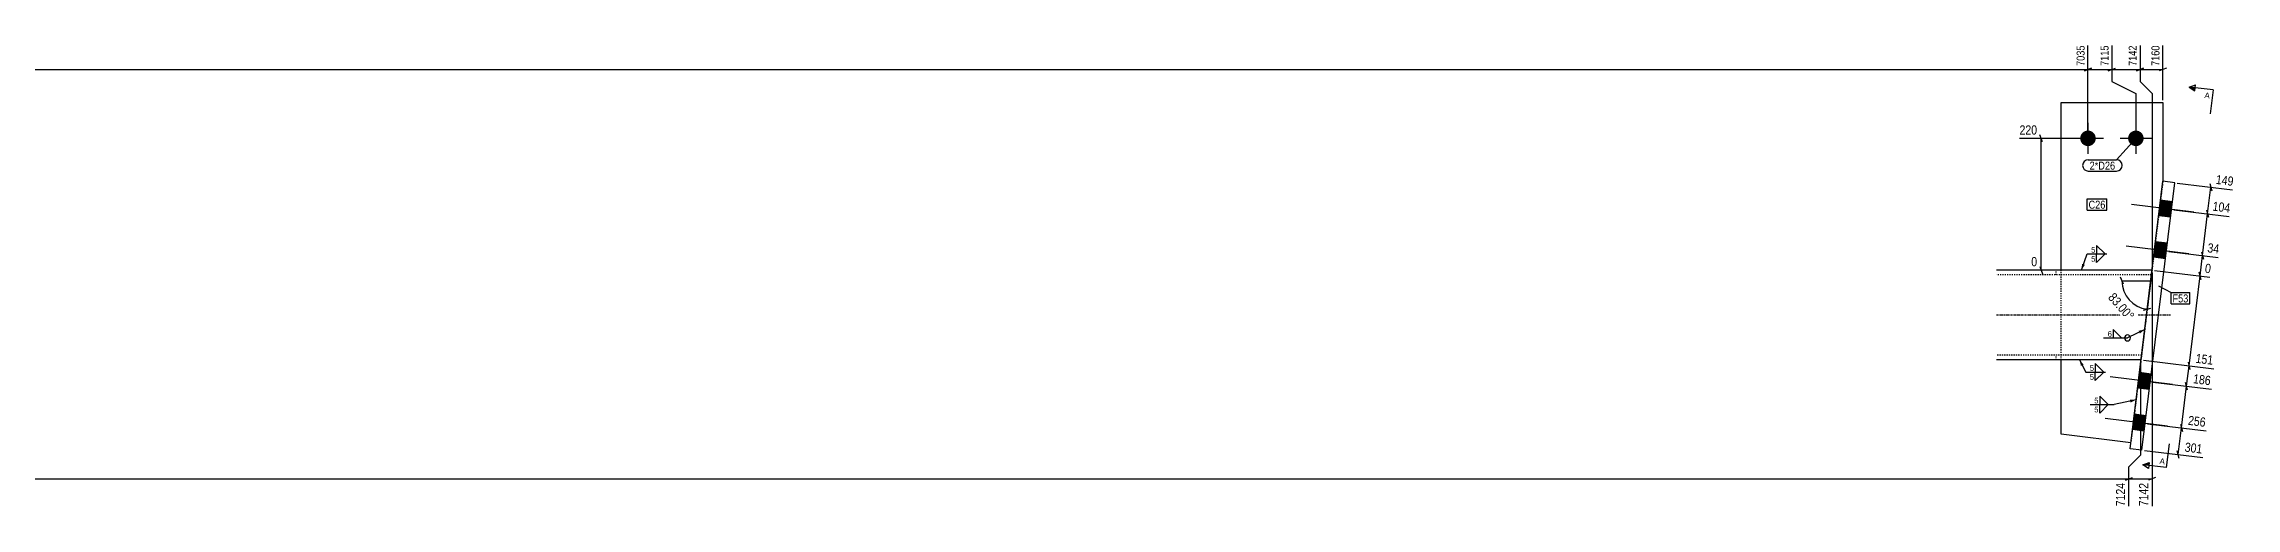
# Model space of a CAD drawing. Header units: millimetres. Extents: x 26 to 43146, y 6 to 1488.
# Drawn here: x 33845 to 37506, y 6 to 782 of the extents above; entities that cross this region are included whole.
import ezdxf

# ---------------------------------------------------------------- set-up
doc = ezdxf.new("R2010")
doc.units = ezdxf.units.MM
doc.linetypes.add('DXK_LINE_DOT2', pattern=[3.9198, 1.9599, -1.9599])
doc.linetypes.add('DXK_LINE_DOT3', pattern=[5.9187, 2.979, -0.9799, 0.9799, -0.9799])
for name, color, linetype in [('MÅLSÆTNING', 7, 'Continuous'), ('STÅL', 7, 'Continuous'), ('TEKST', 7, 'Continuous')]:
    doc.layers.add(name, color=color, linetype=linetype)
doc.styles.add('Arial', font='ARIAL.TTF', dxfattribs={"height": 0.2})
doc.styles.add('Arial Narrow', font='ARIALN.TTF', dxfattribs={"height": 0.2})

msp = doc.modelspace()

# ---------------------------------------------------------------- hatches: boundary and pattern name
at = {"layer": 'STÅL', "linetype": 'Continuous'}
for points in [[(37272, 624, -1), (37246, 624, -1)], [(37352, 624, -1), (37326, 624, -1)], [(37380.3, 520.6), (37377.1, 494.8), (37397, 492.3), (37400.1, 518.2)], [(37380.3, 520.6), (37377.1, 494.8), (37397, 492.3), (37400.1, 518.2)], [(37371.7, 451.1), (37368.6, 425.3), (37388.4, 422.9), (37391.6, 448.7)], [(37371.7, 451.1), (37368.6, 425.3), (37388.4, 422.9), (37391.6, 448.7)], [(37344.9, 232.8), (37341.8, 206.9), (37361.6, 204.5), (37364.8, 230.3)], [(37344.9, 232.8), (37341.8, 206.9), (37361.6, 204.5), (37364.8, 230.3)], [(37336.4, 163.3), (37333.2, 137.5), (37353.1, 135), (37356.3, 160.8)], [(37336.4, 163.3), (37333.2, 137.5), (37353.1, 135), (37356.3, 160.8)]]:
    msp.add_hatch(color=96, dxfattribs=at).paths.add_polyline_path(points)
at = {"layer": 'TEKST', "linetype": 'Continuous'}
msp.add_hatch(color=3, dxfattribs=at).paths.add_polyline_path([(37329, 187.6), (37339.3, 187.2), (37330.1, 182.7)])

# ---------------------------------------------------------------- linework, layer by layer
at = {"layer": 'MÅLSÆTNING', "color": 7, "linetype": 'Continuous'}
for p, q in [((37259, 628), (37259, 779)), ((37299, 779), (37299, 718.9)), ((37299, 779), (37299, 718.9)), ((37346, 779), (37346, 718.9)), ((37384, 688), (37384, 779)), ((37265, 741.3), (37253, 736.5)), ((37259, 738.9), (37299, 738.9)), ((37293, 736.5), (37305, 741.3)), ((37293, 736.5), (37305, 741.3)), ((37340, 736.5), (37352, 741.3)), ((37346, 738.9), (37384, 738.9)), ((37390, 741.3), (37378, 736.5)), ((37299, 718.9), (37339, 698.9)), ((37299, 718.9), (37339, 698.9)), ((37339, 698.9), (37339, 628)), ((37339, 698.9), (37339, 628)), ((37346, 718.9), (37366, 698.9)), ((37346, 718.9), (37366, 698.9)), ((37366, 698.9), (37366, 408)), ((37366, 698.9), (37366, 408)), ((37255, 624), (37144.8, 624)), ((37183.2, 618), (37178.4, 630)), ((37180.8, 404), (37180.8, 624)), ((37402.5, 504.8), (37494.7, 493.4)), ((37450.4, 428.4), (37458.9, 497.8)), ((37460.6, 491.6), (37457.3, 504.1)), ((37210, 404), (37164.3, 404)), ((37178.4, 410), (37183.2, 398)), ((37369.9, 403.5), (37462.6, 392.2)), ((37369.9, 403.5), (37462.6, 392.2)), ((37394, 435.3), (37476.5, 425.2)), ((37394, 435.3), (37476.5, 425.2)), ((37446.2, 394.2), (37450.4, 428.4)), ((37448.8, 434.6), (37452.1, 422.1)), ((37448.8, 434.6), (37452.1, 422.1)), ((37318.2, 380.2), (37313.4, 392.2)), ((37315.8, 386.2), (37363.8, 386.2)), ((37365.5, 400.1), (37357.9, 338.6)), ((37357.9, 338.6), (37363.8, 386.2)), ((37366, 400), (37366, 9.6)), ((37427.8, 244.2), (37446.2, 394.2)), ((37447.9, 387.9), (37444.6, 400.4)), ((37447.9, 387.9), (37444.6, 400.4)), ((37351.7, 337), (37364.2, 340.3)), ((37347.5, 95.4), (37347.5, 250)), ((37347.5, 95.4), (37347.5, 250)), ((37351.5, 253.5), (37469.4, 239.1)), ((37351.5, 253.5), (37469.4, 239.1)), ((37423.6, 210), (37427.8, 244.2)), ((37426.1, 250.4), (37429.4, 237.9)), ((37426.1, 250.4), (37429.4, 237.9)), ((37367.2, 216.9), (37465.2, 204.9)), ((37367.2, 216.9), (37465.2, 204.9)), ((37415.1, 140.5), (37423.6, 210)), ((37425.2, 203.7), (37421.9, 216.2)), ((37425.2, 203.7), (37421.9, 216.2)), ((37358.6, 147.4), (37456.6, 135.4)), ((37358.6, 147.4), (37456.6, 135.4)), ((37413.4, 146.8), (37416.7, 134.3)), ((37413.4, 146.8), (37416.7, 134.3)), ((37409.6, 95.9), (37415.1, 140.5)), ((37327.5, 75.4), (37347.5, 95.4)), ((37327.5, 75.4), (37347.5, 95.4)), ((37327.5, 9.6), (37327.5, 75.4)), ((37353.2, 102.8), (37451.1, 90.8)), ((37411.2, 89.6), (37407.9, 102.1)), ((37321.5, 53), (37333.5, 57.8)), ((37327.5, 55.4), (37366, 55.4)), ((37372, 57.8), (37360, 53))]:
    msp.add_line(p, q, dxfattribs=at)
msp.add_arc((37363.8, 386.2), 48, 180.0035, 263, dxfattribs=at)
at = {"layer": 'STÅL', "color": 2, "linetype": 'Continuous'}
for p, q in [((37214, 404), (37214, 684)), ((37214, 684), (37384, 684)), ((37384, 684), (37384, 551.3)), ((37329.3, 105.7), (37384.2, 552.4)), ((37349.2, 103.3), (37404, 549.9)), ((37404, 549.9), (37384.2, 552.4)), ((37366, 404), (37106, 404)), ((37347.5, 254), (37106, 254)), ((37214, 129.9), (37214, 254)), ((37330.6, 115.6), (37214, 129.9)), ((37349.2, 103.3), (37329.3, 105.7))]:
    msp.add_line(p, q, dxfattribs=at)
at = {"layer": 'STÅL', "color": 96, "linetype": 'Continuous'}
for p, q in [((37285, 624), (37233, 624)), ((37259, 650), (37259, 598)), ((37365, 624), (37313, 624)), ((37339, 650), (37339, 598)), ((37435.8, 500.7), (37331.5, 513.5)), ((37435.8, 500.7), (37331.5, 513.5)), ((37400.1, 518.2), (37380.3, 520.6)), ((37400.1, 518.2), (37380.3, 520.6)), ((37397, 492.3), (37377.1, 494.8)), ((37397, 492.3), (37377.1, 494.8)), ((37427.2, 431.2), (37323, 444)), ((37427.2, 431.2), (37323, 444)), ((37391.6, 448.7), (37371.7, 451.1)), ((37391.6, 448.7), (37371.7, 451.1)), ((37388.4, 422.9), (37368.6, 425.3)), ((37388.4, 422.9), (37368.6, 425.3)), ((37400.4, 212.8), (37296.2, 225.6)), ((37400.4, 212.8), (37296.2, 225.6)), ((37364.8, 230.3), (37344.9, 232.8)), ((37364.8, 230.3), (37344.9, 232.8)), ((37361.6, 204.5), (37341.8, 206.9)), ((37361.6, 204.5), (37341.8, 206.9)), ((37391.9, 143.4), (37287.7, 156.2)), ((37391.9, 143.4), (37287.7, 156.2)), ((37356.3, 160.8), (37336.4, 163.3)), ((37356.3, 160.8), (37336.4, 163.3)), ((37353.1, 135), (37333.2, 137.5)), ((37353.1, 135), (37333.2, 137.5))]:
    msp.add_line(p, q, dxfattribs=at)
at = {"layer": 'STÅL', "color": 7, "linetype": 'DXK_LINE_DOT2'}
for p, q in [((37384, 551.3), (37330.6, 115.6)), ((37206, 396), (37206, 404)), ((37214, 254), (37214, 404)), ((37366, 404), (37347.5, 254)), ((37365, 396), (37106, 396)), ((37348.5, 262), (37106, 262)), ((37206, 254), (37206, 262))]:
    msp.add_line(p, q, dxfattribs=at)
at = {"layer": 'STÅL', "color": 7, "linetype": 'DXK_LINE_DOT3'}
msp.add_line((37106, 329), (37396.8, 329), dxfattribs=at)
at = {"layer": 'TEKST', "color": 3, "linetype": 'Continuous'}
msp.add_line((37339.3, 187.2), (37302.7, 179.3), dxfattribs=at)

# ---------------------------------------------------------------- wipeouts: each hides what was drawn before it
at = {"color": 0, "linetype": 'Continuous'}
msp.add_wipeout([(37462.1, 690.5), (37463.3, 700.4), (37454.5, 701.5), (37453.2, 691.5)], dxfattribs=at).dxf.layer = 'TEKST'
at = {"color": 0}
for points in [[(37288.1, 506.5), (37288.1, 520.5), (37260, 520.5), (37260, 506.5)], [(37271.4, 432.1), (37271.4, 443.7), (37263.7, 443.7), (37263.7, 432.1)], [(37276.5, 180.5), (37276.5, 192.1), (37268.8, 192.1), (37268.8, 180.5)]]:
    msp.add_wipeout(points, dxfattribs=at).dxf.layer = 'TEKST'

# ---------------------------------------------------------------- next in the draw order: hatches: boundary and pattern name
at = {"layer": 'TEKST', "linetype": 'Continuous'}
msp.add_hatch(color=30, dxfattribs=at).paths.add_polyline_path([(37438.1, 708.5), (37437.5, 703.6), (37428.2, 709.7)])

# ---------------------------------------------------------------- next in the draw order: linework, layer by layer
at = {"layer": 'TEKST', "color": 30, "linetype": 'Continuous'}
for p, q in [((37428.2, 709.7), (37438.7, 713.5)), ((37428.2, 709.7), (37437.5, 703.6)), ((37437.5, 703.6), (37438.7, 713.5))]:
    msp.add_line(p, q, dxfattribs=at)
at = {"layer": 'TEKST', "color": 7, "linetype": 'Continuous'}
for q in [(37428.2, 709.7), (37463, 665.2)]:
    msp.add_line((37467.9, 704.9), q, dxfattribs=at)
at = {"layer": 'TEKST', "color": 3, "linetype": 'Continuous'}
for p, q in [((37287.8, 430.9), (37273.5, 445.2)), ((37273.5, 445.2), (37273.5, 430.9)), ((37273.5, 430.9), (37287.8, 430.9)), ((37292.8, 179.3), (37278.6, 193.6)), ((37278.6, 193.6), (37278.6, 179.3)), ((37278.6, 179.3), (37292.8, 179.3))]:
    msp.add_line(p, q, dxfattribs=at)

# ---------------------------------------------------------------- next in the draw order: texts
at = {"layer": 'TEKST', "color": 3, "linetype": 'Continuous', "style": 'Arial'}
msp.add_text('A', height=9.55, rotation=-7.0015, dxfattribs=at).set_placement((37453.2, 691.5))

# ---------------------------------------------------------------- next in the draw order: wipeouts: each hides what was drawn before it
at = {"color": 0, "linetype": 'Continuous'}
for points, layer in [([(37381.2, 781.8), (37361.6, 781.8), (37361.6, 742.1), (37381.2, 742.1)], 'MÅLSÆTNING'), ([(37177.2, 627.2), (37177.2, 649.6), (37141.6, 649.6), (37141.6, 627.2)], 'MÅLSÆTNING'), ([(37498.3, 496.2), (37501, 518.5), (37465.6, 522.8), (37462.9, 500.6)], 'MÅLSÆTNING'), ([(37480.1, 427.9), (37482.8, 450.2), (37457.1, 453.3), (37454.4, 431.1)], 'MÅLSÆTNING'), ([(37177.2, 407.2), (37177.2, 429.6), (37161.1, 429.6), (37161.1, 407.2)], 'MÅLSÆTNING'), ([(37470, 242.2), (37472.8, 264.4), (37437.4, 268.8), (37434.6, 246.6)], 'MÅLSÆTNING'), ([(37457.3, 138.6), (37460, 160.8), (37424.6, 165.1), (37421.9, 142.9)], 'MÅLSÆTNING'), ([(37362.8, 51.8), (37340.4, 51.8), (37340.4, 6.4), (37362.8, 6.4)], 'MÅLSÆTNING'), ([(37387.1, 79.5), (37388.3, 89.5), (37379.4, 90.6), (37378.2, 80.6)], 'TEKST')]:
    msp.add_wipeout(points, dxfattribs=at).dxf.layer = layer
at = {"color": 0}
for points, layer in [([(37326.2, 313.7), (37343, 328.6), (37304, 372.6), (37287.2, 357.8)], 'MÅLSÆTNING'), ([(37304.4, 571.7), (37304.4, 585.7), (37261.8, 585.7), (37261.8, 571.7)], 'TEKST'), ([(37288.1, 506.5), (37288.1, 520.5), (37260, 520.5), (37260, 506.5)], 'TEKST'), ([(37426.6, 350), (37426.6, 364), (37400.2, 364), (37400.2, 350)], 'TEKST'), ([(37269.1, 234.9), (37269.1, 246.5), (37261.4, 246.5), (37261.4, 234.9)], 'TEKST')]:
    msp.add_wipeout(points, dxfattribs=at).dxf.layer = layer

# ---------------------------------------------------------------- next in the draw order: hatches: boundary and pattern name
at = {"layer": 'TEKST', "linetype": 'Continuous'}
for color, points in [(3, [(37343.7, 302.6), (37353.8, 304.8), (37345.9, 298.1)]), (30, [(37361.2, 82.7), (37360.6, 77.8), (37350.7, 79)])]:
    msp.add_hatch(color=color, dxfattribs=at).paths.add_polyline_path(points)

# ---------------------------------------------------------------- next in the draw order: linework, layer by layer
at = {"layer": 'MÅLSÆTNING', "color": 7, "linetype": 'Continuous'}
for p, q in [((37346, 779), (37346, 718.9)), ((37299, 738.9), (37346, 738.9)), ((37352, 741.3), (37340, 736.5)), ((37408, 549.4), (37500.2, 538.1)), ((37458.9, 497.8), (37464.4, 542.5)), ((37462.8, 548.7), (37466.1, 536.3)), ((37402.5, 504.8), (37494.7, 493.4)), ((37460.6, 491.6), (37457.3, 504.1)), ((37327.5, 9.6), (37327.5, 75.4)), ((33574, 55.4), (37327.5, 55.4)), ((37321.5, 53), (37333.5, 57.8))]:
    msp.add_line(p, q, dxfattribs=at)
at = {"layer": 'TEKST', "color": 7, "linetype": 'Continuous'}
for p, q in [((37257.6, 522.9), (37290.5, 522.9)), ((37257.6, 504.1), (37257.6, 522.9)), ((37290.5, 504.1), (37290.5, 522.9)), ((37257.6, 504.1), (37290.5, 504.1)), ((37390.4, 74.1), (37395.3, 113.8)), ((37390.4, 74.1), (37350.7, 79))]:
    msp.add_line(p, q, dxfattribs=at)
at = {"layer": 'TEKST', "color": 3, "linetype": 'Continuous'}
for p, q in [((37353.8, 304.8), (37325.1, 290.6)), ((37285.4, 233.7), (37271.1, 248)), ((37271.1, 248), (37271.1, 233.7)), ((37271.1, 233.7), (37285.4, 233.7))]:
    msp.add_line(p, q, dxfattribs=at)
at = {"layer": 'TEKST', "color": 30, "linetype": 'Continuous'}
for p, q in [((37350.7, 79), (37361.2, 82.7)), ((37360, 72.8), (37350.7, 79)), ((37361.2, 82.7), (37360, 72.8))]:
    msp.add_line(p, q, dxfattribs=at)
at = {"layer": 'TEKST', "color": 3, "linetype": 'Continuous'}
for start, end in [(90, 270), (270, 90)]:
    msp.add_arc((37325.1, 290.6), 5, start, end, dxfattribs=at)

# ---------------------------------------------------------------- next in the draw order: texts
at = {"layer": 'MÅLSÆTNING', "color": 3, "linetype": 'Continuous', "style": 'Arial Narrow'}
for s, height, rotation, p in [('7160', 13.36, 90.0002, (37378.4, 744.9)), ('104', 15.27, -7.0015, (37466.5, 503.4)), ('34', 15.27, -7.0015, (37457.9, 433.9)), ('151', 15.27, -7.0015, (37438.2, 249.3)), ('256', 15.27, -7.0015, (37425.5, 145.7)), ('7142', 15.27, 90.0002, (37359.6, 9.6))]:
    msp.add_text(s, height=height, rotation=rotation, dxfattribs=at).set_placement(p)
for s, height, p in [('220', 15.27, (37144.8, 630.4)), ('0', 15.3, (37164.3, 410.4))]:
    msp.add_text(s, height=height, dxfattribs=at).set_placement(p)
at = {"layer": 'MÅLSÆTNING', "color": 3, "style": 'Arial Narrow'}
msp.add_text('83.00°', height=15.27, rotation=-48.5009, dxfattribs=at).set_placement((37291.7, 357.5))
at = {"layer": 'TEKST', "color": 3, "style": 'Arial Narrow'}
msp.add_text('C26', height=13.36, dxfattribs=at).set_placement((37260, 506.5))
at = {"layer": 'TEKST', "color": 3, "linetype": 'Continuous', "style": 'Arial'}
msp.add_text('A', height=9.55, rotation=-7.0015, dxfattribs=at).set_placement((37378.2, 80.6))

# ---------------------------------------------------------------- next in the draw order: wipeouts: each hides what was drawn before it
at = {"color": 0, "linetype": 'Continuous'}
for points, layer in [([(37451.8, 93.9), (37454.5, 116.1), (37419.2, 120.5), (37416.4, 98.2)], 'MÅLSÆTNING'), ([(37271.4, 417.1), (37271.4, 428.7), (37263.7, 428.7), (37263.7, 417.1)], 'TEKST'), ([(37276.5, 165.5), (37276.5, 177.1), (37268.8, 177.1), (37268.8, 165.5)], 'TEKST')]:
    msp.add_wipeout(points, dxfattribs=at).dxf.layer = layer
at = {"color": 0}
for points in [[(37304.4, 571.7), (37304.4, 585.7), (37261.8, 585.7), (37261.8, 571.7)], [(37426.6, 350), (37426.6, 364), (37400.2, 364), (37400.2, 350)], [(37298.9, 291.8), (37298.9, 303.4), (37291.2, 303.4), (37291.2, 291.8)]]:
    msp.add_wipeout(points, dxfattribs=at).dxf.layer = 'TEKST'

# ---------------------------------------------------------------- next in the draw order: hatches: boundary and pattern name
at = {"layer": 'TEKST', "linetype": 'Continuous'}
msp.add_hatch(color=3, dxfattribs=at).paths.add_polyline_path([(37253.8, 412.6), (37248.2, 404), (37249.1, 414.3)])

# ---------------------------------------------------------------- next in the draw order: linework, layer by layer
at = {"layer": 'TEKST', "color": 7, "linetype": 'Continuous'}
for p, q in [((37339, 624), (37306.8, 588.1)), ((37259.4, 588.1), (37306.8, 588.1)), ((37259.4, 569.3), (37306.8, 569.3)), ((37376.8, 377.5), (37397.8, 366.4)), ((37397.8, 366.4), (37429, 366.4)), ((37397.8, 347.6), (37397.8, 366.4)), ((37429, 347.6), (37429, 366.4)), ((37397.8, 347.6), (37429, 347.6))]:
    msp.add_line(p, q, dxfattribs=at)
at = {"layer": 'TEKST', "color": 3, "linetype": 'Continuous'}
for p, q in [((37248.2, 404), (37257.5, 430.9)), ((37257.5, 430.9), (37290.6, 430.9)), ((37273.5, 430.9), (37287.8, 430.9)), ((37287.8, 430.9), (37273.5, 416.6)), ((37273.5, 416.6), (37273.5, 430.9)), ((37315.2, 290.6), (37301, 304.9)), ((37301, 304.9), (37301, 290.6)), ((37285, 290.6), (37325.1, 290.6)), ((37301, 290.6), (37315.2, 290.6)), ((37262.6, 179.3), (37302.7, 179.3)), ((37278.6, 179.3), (37292.8, 179.3)), ((37292.8, 179.3), (37278.6, 165)), ((37278.6, 165), (37278.6, 179.3))]:
    msp.add_line(p, q, dxfattribs=at)
at = {"layer": 'TEKST', "color": 7, "linetype": 'Continuous'}
for centre, start, end in [((37259.4, 578.7), 90, 270), ((37306.8, 578.7), 270, 90)]:
    msp.add_arc(centre, 9.4, start, end, dxfattribs=at)

# ---------------------------------------------------------------- next in the draw order: texts
at = {"layer": 'MÅLSÆTNING', "color": 3, "linetype": 'Continuous', "style": 'Arial Narrow'}
msp.add_text('301', height=15.27, rotation=-7.0015, dxfattribs=at).set_placement((37420, 101))
at = {"layer": 'TEKST', "color": 3, "style": 'Arial Narrow'}
for s, height, p in [('2*D26', 13.36, (37261.8, 571.7)), ('5', 9.54, (37264.5, 432.9)), ('F53', 13.36, (37400.2, 350)), ('6', 9.54, (37292, 292.6)), ('5', 9.54, (37269.6, 181.3))]:
    msp.add_text(s, height=height, dxfattribs=at).set_placement(p)
at = {"layer": 'TEKST', "color": 3, "linetype": 'Continuous', "style": 'Arial Narrow'}
for p in [(37264.5, 417.9), (37269.6, 166.3)]:
    msp.add_text('5', height=9.54, dxfattribs=at).set_placement(p)

# ---------------------------------------------------------------- next in the draw order: wipeouts: each hides what was drawn before it
at = {"color": 0, "linetype": 'Continuous'}
for points, layer in [([(37296.2, 781.8), (37276.6, 781.8), (37276.6, 742.1), (37296.2, 742.1)], 'MÅLSÆTNING'), ([(37343.2, 781.8), (37323.6, 781.8), (37323.6, 742.1), (37343.2, 742.1)], 'MÅLSÆTNING'), ([(37503.8, 540.9), (37506.5, 563.1), (37471.1, 567.5), (37468.4, 545.2)], 'MÅLSÆTNING'), ([(37466.2, 394.9), (37468.9, 417.2), (37452.9, 419.1), (37450.2, 396.9)], 'MÅLSÆTNING'), ([(37465.8, 208), (37468.6, 230.3), (37433.2, 234.6), (37430.5, 212.4)], 'MÅLSÆTNING'), ([(37324.3, 51.8), (37301.9, 51.8), (37301.9, 6.4), (37324.3, 6.4)], 'MÅLSÆTNING'), ([(37269.1, 219.9), (37269.1, 231.5), (37261.4, 231.5), (37261.4, 219.9)], 'TEKST')]:
    msp.add_wipeout(points, dxfattribs=at).dxf.layer = layer

# ---------------------------------------------------------------- next in the draw order: hatches: boundary and pattern name
at = {"layer": 'TEKST', "linetype": 'Continuous'}
msp.add_hatch(color=3, dxfattribs=at).paths.add_polyline_path([(37247.2, 244), (37245, 254), (37251.7, 246.2)])

# ---------------------------------------------------------------- next in the draw order: linework, layer by layer
at = {"layer": 'MÅLSÆTNING', "color": 7, "linetype": 'Continuous'}
for p, q in [((37259, 628), (37259, 779)), ((33574, 738.9), (37259, 738.9)), ((37253, 736.5), (37265, 741.3))]:
    msp.add_line(p, q, dxfattribs=at)
at = {"layer": 'TEKST', "color": 3, "linetype": 'Continuous'}
for p, q in [((37245, 254), (37255.2, 233.7)), ((37255.2, 233.7), (37288.3, 233.7)), ((37271.1, 233.7), (37285.4, 233.7)), ((37285.4, 233.7), (37271.1, 219.4)), ((37271.1, 219.4), (37271.1, 233.7))]:
    msp.add_line(p, q, dxfattribs=at)

# ---------------------------------------------------------------- next in the draw order: texts
at = {"layer": 'MÅLSÆTNING', "color": 3, "linetype": 'Continuous', "style": 'Arial Narrow'}
for s, height, rotation, p in [('7115', 13.36, 90.0002, (37293.4, 744.9)), ('7142', 13.36, 90.0002, (37340.4, 744.9)), ('149', 15.27, -7.0015, (37472, 548)), ('0', 15.3, -7.0015, (37453.7, 399.7)), ('186', 15.27, -7.0015, (37434, 215.2)), ('7124', 15.27, 90.0002, (37321.1, 9.6))]:
    msp.add_text(s, height=height, rotation=rotation, dxfattribs=at).set_placement(p)
at = {"layer": 'TEKST', "color": 3, "style": 'Arial Narrow'}
msp.add_text('5', height=9.54, dxfattribs=at).set_placement((37262.2, 235.7))
at = {"layer": 'TEKST', "color": 3, "linetype": 'Continuous', "style": 'Arial Narrow'}
msp.add_text('5', height=9.54, dxfattribs=at).set_placement((37262.2, 220.7))

# ---------------------------------------------------------------- next in the draw order: wipeouts: each hides what was drawn before it
at = {"color": 0, "linetype": 'Continuous'}
msp.add_wipeout([(37256.2, 781.8), (37236.6, 781.8), (37236.6, 742.1), (37256.2, 742.1)], dxfattribs=at).dxf.layer = 'MÅLSÆTNING'

# ---------------------------------------------------------------- next in the draw order: texts
at = {"layer": 'MÅLSÆTNING', "color": 3, "linetype": 'Continuous', "style": 'Arial Narrow'}
msp.add_text('7035', height=13.36, rotation=90.0002, dxfattribs=at).set_placement((37253.4, 744.9))

doc.saveas('drawing.dxf')
